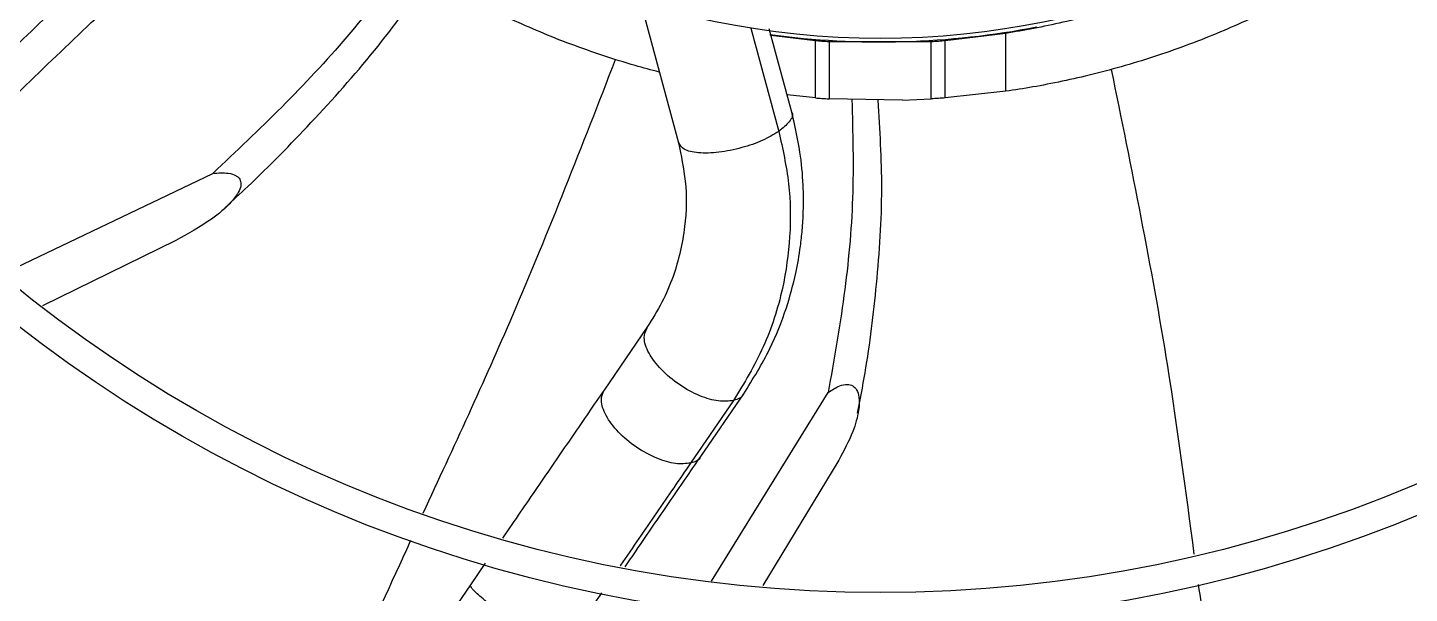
# Model space of a CAD drawing. Header units: inches. Extents: x 1229 to 1453, y -1023 to -720.
# Drawn here: x 1251.314 to 1255.949, y -749.869 to -747.97 of the extents above; entities that cross this region are included whole.
import ezdxf

# ---------------------------------------------------------------- set-up
doc = ezdxf.new("R2010")
doc.units = ezdxf.units.IN
doc.header["$MEASUREMENT"] = 0

msp = doc.modelspace()

# ---------------------------------------------------------------- linework, layer by layer
at = {"color": 18, "linetype": 'Continuous', "lineweight": 25, "true_color": 0x000000}
for p, q in [((1253.3686, -747.8799), (1253.4969, -748.3559)), ((1253.7404, -747.9713), (1253.8338, -748.3177)), ((1253.877, -748.2533), (1253.8017, -747.9739)), ((1253.9563, -748.014), (1253.8075, -747.9957)), ((1254.5952, -747.9889), (1254.3914, -748.014)), ((1254.5952, -748.1833), (1254.5952, -747.9889)), ((1253.9563, -748.2055), (1253.9563, -748.014)), ((1254.3451, -748.0174), (1254.0026, -748.0174)), ((1254.0026, -748.0174), (1254.0026, -748.2086)), ((1254.3451, -748.2086), (1254.3451, -748.0174)), ((1254.3914, -748.2055), (1254.3914, -748.014)), ((1253.9563, -748.2055), (1253.8613, -748.1952)), ((1254.5952, -748.1833), (1254.3914, -748.2055)), ((1254.2488, -748.2126), (1254.0026, -748.2086)), ((1254.2488, -748.2126), (1254.3451, -748.2086)), ((1251.2271, -748.7978), (1251.9353, -748.4587)), ((1251.8111, -748.684), (1251.3647, -748.903)), ((1253.3913, -748.9762), (1253.2475, -749.1861)), ((1253.572, -749.409), (1253.7159, -749.1991)), ((1253.6083, -749.8275), (1253.9993, -749.1942)), ((1253.6819, -749.2211), (1253.538, -749.431)), ((1254.0346, -749.4217), (1253.7805, -749.8424)), ((1252.8493, -749.7673), (1252.7992, -749.8403)), ((1252.7992, -749.8403), (1252.2587, -750.6291))]:
    msp.add_line(p, q, dxfattribs=at)
for radius in [11.7126, 8.5704, 8.472, 6.6478, 6.5493, 4.7037, 4.6053, 2.745]:
    msp.add_circle((1254.1739, -745.2608), radius, dxfattribs=at)
msp.add_arc((1254.1739, -745.2608), 2.7569, 262.2932, 280.98, dxfattribs=at)
for points, knots in [([(1265.8834, -745.2608), (1265.8786, -745.5163), (1265.8689, -746.0272), (1265.7909, -746.7903), (1265.6667, -747.5468), (1265.4924, -748.2936), (1265.2699, -749.0274), (1264.9998, -749.745), (1264.6833, -750.4435), (1264.3218, -751.1197), (1263.9169, -751.7709), (1263.4703, -752.3942), (1262.9838, -752.9869), (1262.4597, -753.5466), (1261.9, -754.0708), (1261.3073, -754.5572), (1260.684, -755.0039), (1260.0328, -755.4088), (1259.3565, -755.7703), (1258.6581, -756.0867), (1257.9404, -756.3568), (1257.2067, -756.5794), (1256.4599, -756.7535), (1255.7033, -756.8784), (1254.9402, -756.9536), (1254.1739, -756.9787), (1253.4075, -756.9536), (1252.6444, -756.8784), (1251.8878, -756.7535), (1251.141, -756.5794), (1250.4073, -756.3568), (1249.6896, -756.0867), (1248.9912, -755.7702), (1248.3149, -755.4088), (1247.6637, -755.0039), (1247.0405, -754.5572), (1246.4477, -754.0708), (1245.8881, -753.5466), (1245.3639, -752.9869), (1244.8774, -752.3942), (1244.4308, -751.7709), (1244.0259, -751.1197), (1243.6644, -750.4435), (1243.3479, -749.745), (1243.0778, -749.0274), (1242.8553, -748.2936), (1242.681, -747.5468), (1242.5568, -746.7903), (1242.4788, -746.0272), (1242.4692, -745.5163), (1242.4643, -745.2608)], [0, 0, 0, 0, 0.020833, 0.041667, 0.0625, 0.083333, 0.104167, 0.125, 0.145833, 0.166667, 0.1875, 0.208333, 0.229167, 0.25, 0.270833, 0.291667, 0.3125, 0.333333, 0.354167, 0.375, 0.395833, 0.416667, 0.4375, 0.458333, 0.479167, 0.5, 0.520833, 0.541667, 0.5625, 0.583333, 0.604167, 0.625, 0.645833, 0.666667, 0.6875, 0.708333, 0.729167, 0.75, 0.770833, 0.791667, 0.8125, 0.833333, 0.854167, 0.875, 0.895833, 0.916667, 0.9375, 0.958333, 0.979167, 1, 1, 1, 1]), ([(1252.1139, -747.0659), (1252.0538, -747.1234), (1251.9281, -747.2435), (1251.7423, -747.4211), (1251.5636, -747.5919), (1251.4159, -747.733), (1251.2897, -747.8536), (1251.1727, -747.9654), (1251.0409, -748.0914), (1250.9044, -748.2218), (1250.8117, -748.3104), (1250.7683, -748.3518)], [0, 0, 0, 0, 0.133746, 0.279588, 0.413663, 0.531738, 0.608753, 0.695126, 0.792781, 0.902958, 1, 1, 1, 1]), ([(1250.535, -748.0816), (1250.7167, -747.9677), (1251.1848, -747.6744), (1251.6314, -747.349), (1251.9045, -747.15)], [0, 0, 0, 0, 0.388294, 1, 1, 1, 1]), ([(1252.1981, -747.1489), (1252.1301, -747.2138), (1251.9876, -747.3501), (1251.763, -747.5646), (1251.5362, -747.7814), (1251.308, -747.9995), (1251.0796, -748.2177), (1250.9217, -748.3686), (1250.8396, -748.447)], [0, 0, 0, 0, 0.1497372, 0.3141488, 0.4951245, 0.6503524, 0.8182344, 1, 1, 1, 1]), ([(1250.9294, -748.5246), (1250.9787, -748.4775), (1251.0854, -748.3756), (1251.3482, -748.1244), (1251.7219, -747.7673), (1252.0636, -747.4408), (1252.249, -747.2636), (1252.274, -747.2397)], [0, 0, 0, 0, 0.11035, 0.238589, 0.587584, 0.944376, 1, 1, 1, 1]), ([(1252.5851, -747.7497), (1252.5196, -747.8344), (1252.3888, -748.0037), (1252.1691, -748.2384), (1252.0132, -748.3853), (1251.9353, -748.4587)], [0, 0, 0, 0, 0.333469, 0.666768, 1, 1, 1, 1]), ([(1251.9757, -748.5743), (1252.0014, -748.5507), (1252.1012, -748.459), (1252.2708, -748.2849), (1252.4793, -748.053), (1252.603, -747.8821), (1252.6638, -747.7982)], [0, 0, 0, 0, 0.100824, 0.391078, 0.701056, 1, 1, 1, 1]), ([(1255.0006, -747.8934), (1254.9642, -747.9043), (1254.8922, -747.926), (1254.787, -747.9521), (1254.6863, -747.9735), (1254.6258, -747.9837), (1254.5952, -747.9889)], [0, 0, 0, 0, 0.256872, 0.506924, 0.750537, 1, 1, 1, 1]), ([(1253.4329, -748.1187), (1253.4061, -748.1116), (1253.3426, -748.095), (1253.2422, -748.0634), (1253.1346, -748.0254), (1253.0308, -747.9842), (1252.9687, -747.9563), (1252.9375, -747.9423)], [0, 0, 0, 0, 0.151194, 0.35738, 0.56852, 0.783603, 1, 1, 1, 1]), ([(1255.4102, -747.9423), (1255.379, -747.9563), (1255.3169, -747.9842), (1255.2131, -748.0254), (1255.1055, -748.0635), (1254.9963, -748.0975), (1254.8883, -748.1265), (1254.784, -748.1504), (1254.6846, -748.1697), (1254.625, -748.1788), (1254.5952, -748.1833)], [0, 0, 0, 0, 0.132116, 0.263421, 0.392324, 0.518202, 0.641212, 0.761977, 0.881315, 1, 1, 1, 1]), ([(1254.0026, -748.0174), (1253.9943, -748.0169), (1253.9777, -748.0158), (1253.9634, -748.0146), (1253.9563, -748.014)], [0, 0, 0, 0, 0.499872, 1, 1, 1, 1]), ([(1254.3914, -748.014), (1254.3843, -748.0146), (1254.37, -748.0158), (1254.3534, -748.0169), (1254.3451, -748.0174)], [0, 0, 0, 0, 0.500128, 1, 1, 1, 1]), ([(1252.641, -749.5991), (1252.7433, -749.3785), (1252.9751, -748.8783), (1253.1746, -748.3643), (1253.2861, -748.0769)], [0, 0, 0, 0, 0.441064, 1, 1, 1, 1]), ([(1255.2273, -749.7372), (1255.1994, -749.5264), (1255.1273, -748.9806), (1255.0172, -748.441), (1254.9496, -748.1098)], [0, 0, 0, 0, 0.386252, 1, 1, 1, 1]), ([(1253.9563, -748.2055), (1253.9634, -748.206), (1253.9777, -748.2071), (1253.9943, -748.2081), (1254.0026, -748.2086)], [0, 0, 0, 0, 0.4999679, 1, 1, 1, 1]), ([(1254.0789, -748.212), (1254.0818, -748.3218), (1254.0876, -748.5414), (1254.0568, -748.8698), (1254.0184, -749.0861), (1253.9993, -749.1942)], [0, 0, 0, 0, 0.3334, 0.666719, 1, 1, 1, 1]), ([(1254.098, -749.2632), (1254.1067, -749.2184), (1254.1344, -749.0752), (1254.1648, -748.8238), (1254.1857, -748.518), (1254.173, -748.3122), (1254.167, -748.2136)], [0, 0, 0, 0, 0.129564, 0.414812, 0.719563, 1, 1, 1, 1]), ([(1254.3914, -748.2055), (1254.3843, -748.206), (1254.37, -748.2071), (1254.3534, -748.2081), (1254.3451, -748.2086)], [0, 0, 0, 0, 0.4999679, 1, 1, 1, 1]), ([(1253.7159, -749.1991), (1253.7469, -749.1493), (1253.804, -749.0577), (1253.8583, -748.9196), (1253.8901, -748.8038), (1253.9054, -748.7162), (1253.913, -748.6468), (1253.917, -748.5786), (1253.9162, -748.491), (1253.9064, -748.3794), (1253.8874, -748.2979), (1253.877, -748.2533)], [0, 0, 0, 0, 0.180535, 0.332066, 0.454425, 0.547786, 0.602369, 0.666339, 0.754308, 0.865766, 1, 1, 1, 1]), ([(1253.8758, -748.2537), (1253.8764, -748.2544), (1253.8837, -748.2624), (1253.8722, -748.2856), (1253.8466, -748.307), (1253.8338, -748.3177)], [0, 0, 0, 0, 0.044085, 0.522023, 1, 1, 1, 1]), ([(1253.8338, -748.3177), (1253.8164, -748.3283), (1253.7815, -748.3493), (1253.7085, -748.3747), (1253.6314, -748.3902), (1253.5619, -748.3919), (1253.5117, -748.3804), (1253.5025, -748.3635), (1253.4981, -748.3555)], [0, 0, 0, 0, 0.1610947, 0.322181, 0.4953562, 0.6685162, 0.8416873, 1, 1, 1, 1]), ([(1253.8338, -748.3177), (1253.8467, -748.3763), (1253.8725, -748.4941), (1253.8745, -748.6721), (1253.8484, -748.8569), (1253.7888, -749.045), (1253.7175, -749.1623), (1253.6819, -749.2211)], [0, 0, 0, 0, 0.182986, 0.368132, 0.555137, 0.777162, 1, 1, 1, 1]), ([(1253.4969, -748.3559), (1253.5061, -748.3991), (1253.5264, -748.4936), (1253.5223, -748.6465), (1253.4906, -748.7819), (1253.4432, -748.8939), (1253.4089, -748.9482), (1253.3913, -748.9762)], [0, 0, 0, 0, 0.193869, 0.424965, 0.694206, 0.842848, 1, 1, 1, 1]), ([(1251.9353, -748.4587), (1251.953, -748.4574), (1251.9809, -748.4553), (1252.0092, -748.4632), (1252.0209, -748.4717), (1252.0262, -748.4783), (1252.0292, -748.486), (1252.0305, -748.499), (1252.0227, -748.5235), (1251.9905, -748.5652), (1251.92, -748.6246), (1251.8524, -748.6615), (1251.8111, -748.684)], [0, 0, 0, 0, 0.124869, 0.19704, 0.22353, 0.248777, 0.273442, 0.298972, 0.365446, 0.477449, 0.681445, 1, 1, 1, 1]), ([(1253.6819, -749.2211), (1253.6657, -749.223), (1253.6335, -749.2268), (1253.5675, -749.2073), (1253.4987, -749.1702), (1253.4368, -749.1182), (1253.3946, -749.0617), (1253.3771, -749.0102), (1253.3872, -748.9875), (1253.3919, -748.9769)], [0, 0, 0, 0, 0.1381732, 0.2763329, 0.4248583, 0.5733825, 0.7219059, 0.8704315, 1, 1, 1, 1]), ([(1253.9993, -749.1942), (1254.012, -749.1859), (1254.0331, -749.1721), (1254.0625, -749.1657), (1254.0828, -749.1707), (1254.0971, -749.1857), (1254.105, -749.2139), (1254.1022, -749.2622), (1254.0812, -749.3356), (1254.0518, -749.3899), (1254.0346, -749.4217)], [0, 0, 0, 0, 0.122316, 0.202379, 0.264794, 0.327117, 0.406878, 0.528848, 0.724604, 1, 1, 1, 1]), ([(1253.2475, -749.1861), (1253.2125, -749.2371), (1253.1426, -749.3392), (1253.0311, -749.502), (1252.9522, -749.6171), (1252.9101, -749.6785), (1252.9071, -749.6829)], [0, 0, 0, 0, 0.324865, 0.649776, 0.974721, 1, 1, 1, 1]), ([(1253.538, -749.431), (1253.5219, -749.4329), (1253.4897, -749.4367), (1253.4236, -749.4172), (1253.3549, -749.3801), (1253.293, -749.3281), (1253.2508, -749.2716), (1253.2332, -749.22), (1253.2434, -749.1972), (1253.2481, -749.1865)], [0, 0, 0, 0, 0.1380026, 0.2759977, 0.4243461, 0.5726933, 0.7210399, 0.8693901, 1, 1, 1, 1]), ([(1253.7152, -749.1987), (1253.7151, -749.1994), (1253.7117, -749.2123), (1253.6964, -749.2168), (1253.6819, -749.2211)], [0, 0, 0, 0, 0.050829, 1, 1, 1, 1]), ([(1253.538, -749.431), (1253.5002, -749.4862), (1253.4245, -749.5967), (1253.344, -749.7141), (1253.3022, -749.7751), (1253.3018, -749.7758)], [0, 0, 0, 0, 0.497105, 0.994295, 1, 1, 1, 1]), ([(1253.3184, -749.7791), (1253.3307, -749.7611), (1253.3813, -749.6873), (1253.467, -749.5622), (1253.537, -749.4601), (1253.572, -749.409)], [0, 0, 0, 0, 0.138794, 0.569424, 1, 1, 1, 1]), ([(1253.5714, -749.4086), (1253.5712, -749.4093), (1253.5679, -749.4222), (1253.5526, -749.4267), (1253.538, -749.431)], [0, 0, 0, 0, 0.050787, 1, 1, 1, 1]), ([(1252.1493, -750.5914), (1252.2925, -750.3211), (1252.4497, -750.0241), (1252.5875, -749.7178), (1252.5998, -749.6903)], [0, 0, 0, 0, 0.910233, 1, 1, 1, 1]), ([(1253.1066, -750.0606), (1253.0952, -750.0556), (1253.0725, -750.0455), (1253.016, -750.0121), (1252.9509, -749.9697), (1252.8854, -749.9228), (1252.8331, -749.8811), (1252.801, -749.8508), (1252.8002, -749.844), (1252.7998, -749.8408)], [0, 0, 0, 0, 0.1380937, 0.2761801, 0.4246192, 0.5730656, 0.7215073, 0.8699499, 1, 1, 1, 1]), ([(1255.3999, -751.6901), (1255.3921, -751.495), (1255.3708, -750.9651), (1255.3155, -750.3472), (1255.2545, -749.9272), (1255.2416, -749.8388)], [0, 0, 0, 0, 0.314992, 0.855866, 1, 1, 1, 1]), ([(1253.2396, -749.8665), (1253.2283, -749.8829), (1253.1847, -749.9467), (1253.1399, -750.0121), (1253.1066, -750.0606)], [0, 0, 0, 0, 0.257808, 1, 1, 1, 1])]:
    msp.add_open_spline(points, degree=3, knots=knots, dxfattribs=at)

doc.saveas('drawing.dxf')
